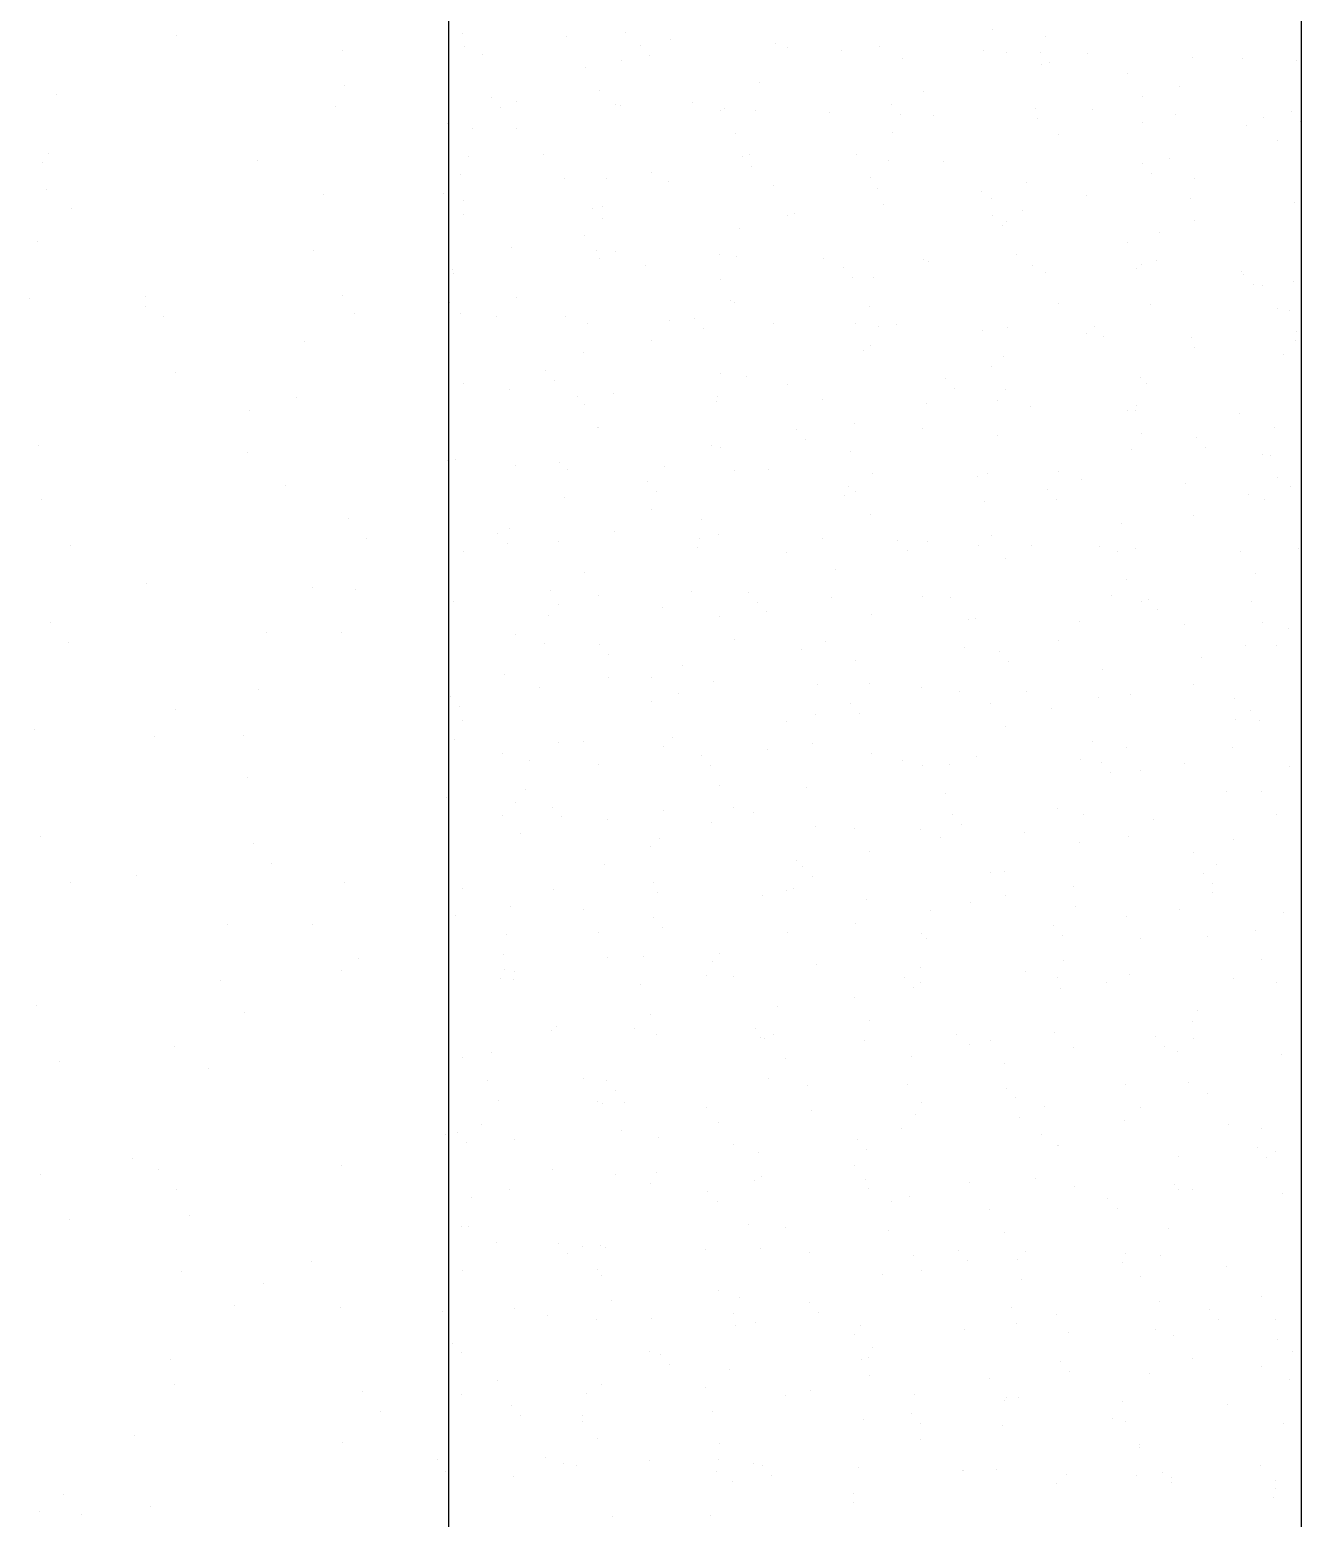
# Model space of a CAD drawing. Extents: x 33 to 1815, y -14679 to 245.
# Drawn here: x 36.064 to 36.66, y 9.444 to 10.142 of the extents above; entities that cross this region are included whole.
import ezdxf

# ---------------------------------------------------------------- set-up
doc = ezdxf.new("R2010")
doc.units = 0
doc.header["$MEASUREMENT"] = 0
for name, color, linetype in [('HACHURA', 1, 'CONTINUOUS'), ('LINVISTA', 13, 'CONTINUOUS'), ('VARANDA', 1, 'CONTINUOUS')]:
    doc.layers.add(name, color=color, linetype=linetype)

msp = doc.modelspace()

# ---------------------------------------------------------------- linework, layer by layer
at = {"layer": 'HACHURA', "ltscale": 0.35}
for p, q in [((36.60925, 10.12945), (36.60925, 10.12945)), ((36.63258, 10.12897), (36.63258, 10.12897)), ((36.65819, 10.12785), (36.65819, 10.12785)), ((36.65575, 10.10369), (36.65575, 10.10369)), ((36.63469, 10.09722), (36.63469, 10.09722)), ((36.64252, 10.1012), (36.64252, 10.1012)), ((36.66004, 10.09901), (36.66004, 10.09901)), ((36.64934, 10.09048), (36.64934, 10.09048)), ((36.6103, 10.07244), (36.6103, 10.07244)), ((36.6084, 10.06296), (36.6084, 10.06296)), ((36.65734, 10.06136), (36.65734, 10.06136)), ((36.61029, 10.05262), (36.61029, 10.05262)), ((36.63222, 10.02862), (36.63222, 10.02862)), ((36.63346, 10.02734), (36.63346, 10.02734)), ((36.63775, 10.02265), (36.63775, 10.02265)), ((36.64237, 10.0221), (36.64237, 10.0221)), ((36.65671, 10.02386), (36.65671, 10.02386)), ((36.6492, 10.01139), (36.6492, 10.01139)), ((36.65497, 10.01064), (36.65497, 10.01064)), ((36.60871, 9.99799), (36.60871, 9.99799)), ((36.65799, 10.00056), (36.65799, 10.00056)), ((36.61016, 9.99334), (36.61016, 9.99334)), ((36.65226, 9.98999), (36.65226, 9.98999)), ((36.65766, 9.99639), (36.65766, 9.99639)), ((36.63137, 9.96213), (36.63137, 9.96213)), ((36.64771, 9.95549), (36.64771, 9.95549)), ((36.61116, 9.95098), (36.61116, 9.95098)), ((36.61545, 9.9463), (36.61545, 9.9463)), ((36.64223, 9.943), (36.64223, 9.943)), ((36.64597, 9.94227), (36.64597, 9.94227)), ((36.60624, 9.92938), (36.60624, 9.92938)), ((36.64905, 9.93229), (36.64905, 9.93229)), ((36.65518, 9.92778), (36.65518, 9.92778)), ((36.6357, 9.9242), (36.6357, 9.9242)), ((36.64325, 9.92162), (36.64325, 9.92162)), ((36.61001, 9.91424), (36.61001, 9.91424)), ((36.63168, 9.89715), (36.63168, 9.89715)), ((36.65887, 9.89892), (36.65887, 9.89892)), ((36.63871, 9.88712), (36.63871, 9.88712)), ((36.63697, 9.8739), (36.63697, 9.8739)), ((36.60539, 9.8629), (36.60539, 9.8629)), ((36.64209, 9.8639), (36.64209, 9.8639)), ((36.65434, 9.8613), (36.65434, 9.8613)), ((36.63425, 9.85325), (36.63425, 9.85325)), ((36.64891, 9.85319), (36.64891, 9.85319)), ((36.61341, 9.84784), (36.61341, 9.84784)), ((36.60987, 9.83514), (36.60987, 9.83514)), ((36.62921, 9.82855), (36.62921, 9.82855)), ((36.63657, 9.82256), (36.63657, 9.82256)), ((36.62971, 9.81875), (36.62971, 9.81875)), ((36.64086, 9.81788), (36.64086, 9.81788)), ((36.62797, 9.80553), (36.62797, 9.80553)), ((36.60571, 9.79792), (36.60571, 9.79792)), ((36.65465, 9.79632), (36.65465, 9.79632)), ((36.62525, 9.78488), (36.62525, 9.78488)), ((36.64194, 9.7848), (36.64194, 9.7848)), ((36.64877, 9.77409), (36.64877, 9.77409)), ((36.62836, 9.76206), (36.62836, 9.76206)), ((36.60973, 9.75604), (36.60973, 9.75604)), ((36.61428, 9.74621), (36.61428, 9.74621)), ((36.62071, 9.75038), (36.62071, 9.75038)), ((36.61857, 9.74153), (36.61857, 9.74153)), ((36.61897, 9.73716), (36.61897, 9.73716)), ((36.65218, 9.72772), (36.65218, 9.72772)), ((36.63882, 9.71943), (36.63882, 9.71943)), ((36.61625, 9.71651), (36.61625, 9.71651)), ((36.6418, 9.7057), (36.6418, 9.7057)), ((36.62867, 9.69709), (36.62867, 9.69709)), ((36.64862, 9.69499), (36.64862, 9.69499)), ((36.60958, 9.67694), (36.60958, 9.67694)), ((36.61171, 9.68201), (36.61171, 9.68201)), ((36.60997, 9.66879), (36.60997, 9.66879)), ((36.65133, 9.66123), (36.65133, 9.66123)), ((36.60725, 9.64814), (36.60725, 9.64814)), ((36.61653, 9.64307), (36.61653, 9.64307)), ((36.6262, 9.62849), (36.6262, 9.62849)), ((36.64166, 9.6266), (36.64166, 9.6266)), ((36.63969, 9.61779), (36.63969, 9.61779)), ((36.64398, 9.61311), (36.64398, 9.61311)), ((36.64848, 9.61589), (36.64848, 9.61589)), ((36.60944, 9.59784), (36.60944, 9.59784)), ((36.65164, 9.59626), (36.65164, 9.59626))]:
    msp.add_line(p, q, dxfattribs=at)
at = {"layer": 'LINVISTA', "ltscale": 0.35}
msp.add_line((36.66036, 10.64451), (36.66036, 8.506), dxfattribs=at)
at = {"layer": 'VARANDA'}
for p, q in [((36.26036, 10.64451), (36.26036, 8.506)), ((36.13271, 10.13942), (36.13271, 10.13942)), ((36.26666, 10.14065), (36.26666, 10.14065)), ((36.3156, 10.13905), (36.3156, 10.13905)), ((36.34331, 10.14096), (36.34331, 10.14096)), ((36.36454, 10.13745), (36.36454, 10.13745)), ((36.51531, 10.14222), (36.51531, 10.14222)), ((36.54035, 10.13907), (36.54035, 10.13907)), ((36.21068, 10.13264), (36.21068, 10.13264)), ((36.26757, 10.13447), (36.26757, 10.13447)), ((36.27617, 10.1305), (36.27617, 10.1305)), ((36.35035, 10.13493), (36.35035, 10.13493)), ((36.35464, 10.13025), (36.35464, 10.13025)), ((36.41349, 10.13585), (36.41349, 10.13585)), ((36.41949, 10.13398), (36.41949, 10.13398)), ((36.44488, 10.13244), (36.44488, 10.13244)), ((36.46243, 10.13425), (36.46243, 10.13425)), ((36.51137, 10.13265), (36.51137, 10.13265)), ((36.52213, 10.13151), (36.52213, 10.13151)), ((36.53805, 10.13146), (36.53805, 10.13146)), ((36.56031, 10.13105), (36.56031, 10.13105)), ((36.32435, 10.12467), (36.32435, 10.12467)), ((36.34157, 10.12773), (36.34157, 10.12773)), ((36.47321, 10.12862), (36.47321, 10.12862)), ((36.53861, 10.12585), (36.53861, 10.12585)), ((36.54234, 10.12678), (36.54234, 10.12678)), ((36.21172, 10.11608), (36.21172, 10.11608)), ((36.40599, 10.11754), (36.40599, 10.11754)), ((36.57891, 10.12171), (36.57891, 10.12171)), ((36.0764, 10.11174), (36.0764, 10.11174)), ((36.28035, 10.11063), (36.28035, 10.11063)), ((36.33118, 10.11395), (36.33118, 10.11395)), ((36.48309, 10.11347), (36.48309, 10.11347)), ((36.58574, 10.111), (36.58574, 10.111)), ((36.60303, 10.11565), (36.60303, 10.11565)), ((36.2072, 10.1062), (36.2072, 10.1062)), ((36.28464, 10.10595), (36.28464, 10.10595)), ((36.2921, 10.10842), (36.2921, 10.10842)), ((36.33885, 10.10708), (36.33885, 10.10708)), ((36.34104, 10.10682), (36.34104, 10.10682)), ((36.37488, 10.10815), (36.37488, 10.10815)), ((36.38796, 10.10415), (36.38796, 10.10415)), ((36.38998, 10.10522), (36.38998, 10.10522)), ((36.40425, 10.10432), (36.40425, 10.10432)), ((36.43892, 10.10362), (36.43892, 10.10362)), ((36.46805, 10.10716), (36.46805, 10.10716)), ((36.47234, 10.10248), (36.47234, 10.10248)), ((36.48786, 10.10202), (36.48786, 10.10202)), ((36.53589, 10.1052), (36.53589, 10.1052)), ((36.56259, 10.10468), (36.56259, 10.10468)), ((36.60129, 10.10243), (36.60129, 10.10243)), ((36.25992, 10.09839), (36.25992, 10.09839)), ((36.27163, 10.096), (36.27163, 10.096)), ((36.29214, 10.09591), (36.29214, 10.09591)), ((36.53681, 10.10042), (36.53681, 10.10042)), ((36.58575, 10.09882), (36.58575, 10.09882)), ((36.39478, 10.09344), (36.39478, 10.09344)), ((36.46867, 10.09412), (36.46867, 10.09412)), ((36.5467, 10.09295), (36.5467, 10.09295)), ((36.07283, 10.08419), (36.07283, 10.08419)), ((36.17071, 10.08099), (36.17071, 10.08099)), ((36.26989, 10.08278), (36.26989, 10.08278)), ((36.30489, 10.08385), (36.30489, 10.08385)), ((36.39805, 10.08287), (36.39805, 10.08287)), ((36.40153, 10.08367), (36.40153, 10.08367)), ((36.45156, 10.08364), (36.45156, 10.08364)), ((36.46693, 10.0809), (36.46693, 10.0809)), ((36.59858, 10.08178), (36.59858, 10.08178)), ((36.06965, 10.07976), (36.06965, 10.07976)), ((36.26581, 10.07416), (36.26581, 10.07416)), ((36.35574, 10.07539), (36.35574, 10.07539)), ((36.40234, 10.07819), (36.40234, 10.07819)), ((36.49259, 10.08038), (36.49259, 10.08038)), ((36.58575, 10.0794), (36.58575, 10.0794)), ((36.59004, 10.07471), (36.59004, 10.07471)), ((36.07173, 10.06749), (36.07173, 10.06749)), ((36.31475, 10.07256), (36.31475, 10.07256)), ((36.33431, 10.07258), (36.33431, 10.07258)), ((36.3637, 10.07096), (36.3637, 10.07096)), ((36.41264, 10.06936), (36.41264, 10.06936)), ((36.45838, 10.07293), (36.45838, 10.07293)), ((36.46158, 10.06776), (36.46158, 10.06776)), ((36.53135, 10.0707), (36.53135, 10.0707)), ((36.20177, 10.0649), (36.20177, 10.0649)), ((36.25806, 10.06552), (36.25806, 10.06552)), ((36.2606, 10.06608), (36.2606, 10.06608)), ((36.26717, 10.06213), (36.26717, 10.06213)), ((36.46421, 10.06025), (36.46421, 10.06025)), ((36.51052, 10.06616), (36.51052, 10.06616)), ((36.51517, 10.06312), (36.51517, 10.06312)), ((36.55946, 10.06456), (36.55946, 10.06456)), ((36.0833, 10.05834), (36.0833, 10.05834)), ((36.26743, 10.05537), (36.26743, 10.05537)), ((36.32805, 10.05857), (36.32805, 10.05857)), ((36.33234, 10.05389), (36.33234, 10.05389)), ((36.33257, 10.05936), (36.33257, 10.05936)), ((36.41935, 10.05488), (36.41935, 10.05488)), ((36.42259, 10.05609), (36.42259, 10.05609)), ((36.51575, 10.0551), (36.51575, 10.0551)), ((36.52961, 10.05748), (36.52961, 10.05748)), ((36.39699, 10.04917), (36.39699, 10.04917)), ((36.52004, 10.05042), (36.52004, 10.05042)), ((36.52199, 10.05241), (36.52199, 10.05241)), ((36.59403, 10.04728), (36.59403, 10.04728)), ((36.06732, 10.04274), (36.06732, 10.04274)), ((36.28963, 10.03982), (36.28963, 10.03982)), ((36.32421, 10.04557), (36.32421, 10.04557)), ((36.57877, 10.04261), (36.57877, 10.04261)), ((36.19686, 10.03874), (36.19686, 10.03874)), ((36.32985, 10.03871), (36.32985, 10.03871)), ((36.33103, 10.03486), (36.33103, 10.03486)), ((36.33857, 10.03822), (36.33857, 10.03822)), ((36.38751, 10.03662), (36.38751, 10.03662)), ((36.39525, 10.03594), (36.39525, 10.03594)), ((36.43645, 10.03502), (36.43645, 10.03502)), ((36.48295, 10.03437), (36.48295, 10.03437)), ((36.48539, 10.03342), (36.48539, 10.03342)), ((36.52689, 10.03683), (36.52689, 10.03683)), ((36.58559, 10.0319), (36.58559, 10.0319)), ((36.59229, 10.03406), (36.59229, 10.03406)), ((36.26235, 10.0296), (36.26235, 10.0296)), ((36.26262, 10.02763), (36.26262, 10.02763)), ((36.35259, 10.03179), (36.35259, 10.03179)), ((36.38781, 10.02505), (36.38781, 10.02505)), ((36.44576, 10.03081), (36.44576, 10.03081)), ((36.45005, 10.02612), (36.45005, 10.02612)), ((36.45967, 10.02575), (36.45967, 10.02575)), ((36.53433, 10.03182), (36.53433, 10.03182)), ((36.54029, 10.02832), (36.54029, 10.02832)), ((36.58328, 10.03022), (36.58328, 10.03022)), ((36.06384, 10.0163), (36.06384, 10.0163)), ((36.11806, 10.01693), (36.11806, 10.01693)), ((36.11814, 10.01248), (36.11814, 10.01248)), ((36.2105, 10.01731), (36.2105, 10.01731)), ((36.26088, 10.01441), (36.26088, 10.01441)), ((36.29199, 10.01681), (36.29199, 10.01681)), ((36.39253, 10.0153), (36.39253, 10.0153)), ((36.39464, 10.01434), (36.39464, 10.01434)), ((36.45793, 10.01253), (36.45793, 10.01253)), ((36.54655, 10.01385), (36.54655, 10.01385)), ((36.58957, 10.01341), (36.58957, 10.01341)), ((36.12664, 10.00757), (36.12664, 10.00757)), ((36.21602, 10.00928), (36.21602, 10.00928)), ((36.26612, 10.00919), (36.26612, 10.00919)), ((36.28259, 10.0075), (36.28259, 10.0075)), ((36.31507, 10.00759), (36.31507, 10.00759)), ((36.32531, 10.00421), (36.32531, 10.00421)), ((36.36401, 10.00599), (36.36401, 10.00599)), ((36.37576, 10.00651), (36.37576, 10.00651)), ((36.41295, 10.00439), (36.41295, 10.00439)), ((36.45142, 10.00454), (36.45142, 10.00454)), ((36.47029, 10.00403), (36.47029, 10.00403)), ((36.38005, 10.00183), (36.38005, 10.00183)), ((36.46189, 10.00279), (36.46189, 10.00279)), ((36.51083, 10.00119), (36.51083, 10.00119)), ((36.52235, 10.00233), (36.52235, 10.00233)), ((36.55977, 9.99959), (36.55977, 9.99959)), ((36.56346, 10.00304), (36.56346, 10.00304)), ((36.56775, 9.99836), (36.56775, 9.99836)), ((36.19268, 9.9959), (36.19268, 9.9959)), ((36.32357, 9.99099), (36.32357, 9.99099)), ((36.3556, 9.9963), (36.3556, 9.9963)), ((36.45521, 9.99188), (36.45521, 9.99188)), ((36.45824, 9.99383), (36.45824, 9.99383)), ((36.26046, 9.98698), (36.26046, 9.98698)), ((36.51502, 9.98402), (36.51502, 9.98402)), ((36.52061, 9.98911), (36.52061, 9.98911)), ((36.13243, 9.98122), (36.13243, 9.98122)), ((36.26728, 9.97627), (36.26728, 9.97627)), ((36.30576, 9.98222), (36.30576, 9.98222)), ((36.31005, 9.97753), (36.31005, 9.97753)), ((36.38799, 9.98079), (36.38799, 9.98079)), ((36.4003, 9.97973), (36.4003, 9.97973)), ((36.49346, 9.97875), (36.49346, 9.97875)), ((36.58503, 9.97891), (36.58503, 9.97891)), ((36.588, 9.97626), (36.588, 9.97626)), ((36.1892, 9.96946), (36.1892, 9.96946)), ((36.28878, 9.97333), (36.28878, 9.97333)), ((36.32085, 9.97034), (36.32085, 9.97034)), ((36.33772, 9.97173), (36.33772, 9.97173)), ((36.38666, 9.97013), (36.38666, 9.97013)), ((36.4192, 9.97578), (36.4192, 9.97578)), ((36.49775, 9.97406), (36.49775, 9.97406)), ((36.52185, 9.97331), (36.52185, 9.97331)), ((36.16714, 9.96337), (36.16714, 9.96337)), ((36.32407, 9.96647), (36.32407, 9.96647)), ((36.38625, 9.96757), (36.38625, 9.96757)), ((36.4356, 9.96853), (36.4356, 9.96853)), ((36.48455, 9.96693), (36.48455, 9.96693)), ((36.51789, 9.96846), (36.51789, 9.96846)), ((36.53349, 9.96533), (36.53349, 9.96533)), ((36.57863, 9.96351), (36.57863, 9.96351)), ((36.58243, 9.96373), (36.58243, 9.96373)), ((36.58329, 9.96569), (36.58329, 9.96569)), ((36.3303, 9.95544), (36.3303, 9.95544)), ((36.33089, 9.95576), (36.33089, 9.95576)), ((36.45067, 9.95738), (36.45067, 9.95738)), ((36.48281, 9.95527), (36.48281, 9.95527)), ((36.42346, 9.95445), (36.42346, 9.95445)), ((36.42775, 9.94977), (36.42775, 9.94977)), ((36.518, 9.95197), (36.518, 9.95197)), ((36.58545, 9.9528), (36.58545, 9.9528)), ((36.06789, 9.94698), (36.06789, 9.94698)), ((36.16577, 9.94378), (36.16577, 9.94378)), ((36.38353, 9.94692), (36.38353, 9.94692)), ((36.38767, 9.94595), (36.38767, 9.94595)), ((36.44893, 9.94416), (36.44893, 9.94416)), ((36.58057, 9.94504), (36.58057, 9.94504)), ((36.25964, 9.94019), (36.25964, 9.94019)), ((36.26365, 9.94058), (36.26365, 9.94058)), ((36.29185, 9.93771), (36.29185, 9.93771)), ((36.31259, 9.93898), (36.31259, 9.93898)), ((36.3163, 9.93584), (36.3163, 9.93584)), ((36.36154, 9.93738), (36.36154, 9.93738)), ((36.39449, 9.93524), (36.39449, 9.93524)), ((36.41048, 9.93578), (36.41048, 9.93578)), ((36.45942, 9.93418), (36.45942, 9.93418)), ((36.54641, 9.93475), (36.54641, 9.93475)), ((36.18376, 9.92816), (36.18376, 9.92816)), ((36.35347, 9.93016), (36.35347, 9.93016)), ((36.448, 9.92767), (36.448, 9.92767)), ((36.50836, 9.93258), (36.50836, 9.93258)), ((36.51335, 9.93396), (36.51335, 9.93396)), ((36.5573, 9.93098), (36.5573, 9.93098)), ((36.06936, 9.92157), (36.06936, 9.92157)), ((36.31456, 9.92262), (36.31456, 9.92262)), ((36.35776, 9.92547), (36.35776, 9.92547)), ((36.44621, 9.92351), (36.44621, 9.92351)), ((36.45127, 9.92544), (36.45127, 9.92544)), ((36.51161, 9.92074), (36.51161, 9.92074)), ((36.54117, 9.92669), (36.54117, 9.92669)), ((36.54546, 9.922), (36.54546, 9.922)), ((36.35545, 9.9172), (36.35545, 9.9172)), ((36.4581, 9.91473), (36.4581, 9.91473)), ((36.21347, 9.91281), (36.21347, 9.91281)), ((36.28909, 9.90835), (36.28909, 9.90835)), ((36.33803, 9.90675), (36.33803, 9.90675)), ((36.37899, 9.91242), (36.37899, 9.91242)), ((36.57603, 9.91054), (36.57603, 9.91054)), ((36.08301, 9.90014), (36.08301, 9.90014)), ((36.22205, 9.90344), (36.22205, 9.90344)), ((36.28347, 9.90586), (36.28347, 9.90586)), ((36.28776, 9.90118), (36.28776, 9.90118)), ((36.31185, 9.90197), (36.31185, 9.90197)), ((36.37725, 9.8992), (36.37725, 9.8992)), ((36.378, 9.90338), (36.378, 9.90338)), ((36.38697, 9.90515), (36.38697, 9.90515)), ((36.43592, 9.90355), (36.43592, 9.90355)), ((36.47117, 9.90239), (36.47117, 9.90239)), ((36.48486, 9.90195), (36.48486, 9.90195)), ((36.50889, 9.90009), (36.50889, 9.90009)), ((36.51488, 9.90493), (36.51488, 9.90493)), ((36.5338, 9.90035), (36.5338, 9.90035)), ((36.5657, 9.89991), (36.5657, 9.89991)), ((36.26714, 9.89717), (36.26714, 9.89717)), ((36.41906, 9.89668), (36.41906, 9.89668)), ((36.47546, 9.89771), (36.47546, 9.89771)), ((36.5217, 9.89421), (36.5217, 9.89421)), ((36.57429, 9.89732), (36.57429, 9.89732)), ((36.58274, 9.89875), (36.58274, 9.89875)), ((36.32392, 9.88737), (36.32392, 9.88737)), ((36.44167, 9.88901), (36.44167, 9.88901)), ((36.11876, 9.88252), (36.11876, 9.88252)), ((36.19657, 9.88054), (36.19657, 9.88054)), ((36.21665, 9.87932), (36.21665, 9.87932)), ((36.30801, 9.87908), (36.30801, 9.87908)), ((36.37453, 9.87855), (36.37453, 9.87855)), ((36.57848, 9.88441), (36.57848, 9.88441)), ((36.26281, 9.8741), (36.26281, 9.8741)), ((36.31175, 9.8725), (36.31175, 9.8725)), ((36.33075, 9.87666), (36.33075, 9.87666)), ((36.40117, 9.87809), (36.40117, 9.87809)), ((36.40546, 9.87341), (36.40546, 9.87341)), ((36.43993, 9.87578), (36.43993, 9.87578)), ((36.48266, 9.87617), (36.48266, 9.87617)), ((36.49571, 9.87561), (36.49571, 9.87561)), ((36.57157, 9.87667), (36.57157, 9.87667)), ((36.58531, 9.8737), (36.58531, 9.8737)), ((36.58887, 9.87462), (36.58887, 9.87462)), ((36.07347, 9.86422), (36.07347, 9.86422)), ((36.3073, 9.86747), (36.3073, 9.86747)), ((36.36069, 9.8709), (36.36069, 9.8709)), ((36.38753, 9.86685), (36.38753, 9.86685)), ((36.40963, 9.8693), (36.40963, 9.8693)), ((36.45857, 9.8677), (36.45857, 9.8677)), ((36.50435, 9.86559), (36.50435, 9.86559)), ((36.50751, 9.8661), (36.50751, 9.8661)), ((36.55645, 9.8645), (36.55645, 9.8645)), ((36.59316, 9.86994), (36.59316, 9.86994)), ((36.17468, 9.85916), (36.17468, 9.85916)), ((36.21022, 9.85912), (36.21022, 9.85912)), ((36.29171, 9.85861), (36.29171, 9.85861)), ((36.08205, 9.85485), (36.08205, 9.85485)), ((36.30556, 9.85425), (36.30556, 9.85425)), ((36.33117, 9.8538), (36.33117, 9.8538)), ((36.39435, 9.85614), (36.39435, 9.85614)), ((36.42571, 9.85132), (36.42571, 9.85132)), ((36.43721, 9.85513), (36.43721, 9.85513)), ((36.50261, 9.85237), (36.50261, 9.85237)), ((36.51887, 9.85033), (36.51887, 9.85033)), ((36.54627, 9.85565), (36.54627, 9.85565)), ((36.33546, 9.84912), (36.33546, 9.84912)), ((36.36998, 9.84405), (36.36998, 9.84405)), ((36.45113, 9.84634), (36.45113, 9.84634)), ((36.52316, 9.84565), (36.52316, 9.84565)), ((36.28662, 9.83975), (36.28662, 9.83975)), ((36.33556, 9.83815), (36.33556, 9.83815)), ((36.35531, 9.8381), (36.35531, 9.8381)), ((36.3845, 9.83655), (36.3845, 9.83655)), ((36.56703, 9.84217), (36.56703, 9.84217)), ((36.1712, 9.83272), (36.1712, 9.83272)), ((36.26117, 9.8295), (36.26117, 9.8295)), ((36.30284, 9.8336), (36.30284, 9.8336)), ((36.36824, 9.83083), (36.36824, 9.83083)), ((36.43344, 9.83495), (36.43344, 9.83495)), ((36.45795, 9.83563), (36.45795, 9.83563)), ((36.48239, 9.83335), (36.48239, 9.83335)), ((36.49989, 9.83172), (36.49989, 9.83172)), ((36.53133, 9.83175), (36.53133, 9.83175)), ((36.58027, 9.83015), (36.58027, 9.83015)), ((36.13214, 9.82302), (36.13214, 9.82302)), ((36.26546, 9.82482), (36.26546, 9.82482)), ((36.35571, 9.82702), (36.35571, 9.82702)), ((36.44887, 9.82603), (36.44887, 9.82603)), ((36.51473, 9.82583), (36.51473, 9.82583)), ((36.54341, 9.82355), (36.54341, 9.82355)), ((36.56529, 9.82895), (36.56529, 9.82895)), ((36.267, 9.81807), (36.267, 9.81807)), ((36.41891, 9.81758), (36.41891, 9.81758)), ((36.43267, 9.82063), (36.43267, 9.82063)), ((36.45316, 9.82135), (36.45316, 9.82135)), ((36.06619, 9.81401), (36.06619, 9.81401)), ((36.12255, 9.81066), (36.12255, 9.81066)), ((36.16407, 9.81081), (36.16407, 9.81081)), ((36.26312, 9.80912), (36.26312, 9.80912)), ((36.36553, 9.81018), (36.36553, 9.81018)), ((36.52156, 9.81512), (36.52156, 9.81512)), ((36.56257, 9.8083), (36.56257, 9.8083)), ((36.28571, 9.80273), (36.28571, 9.80273)), ((36.31206, 9.80752), (36.31206, 9.80752)), ((36.32378, 9.80827), (36.32378, 9.80827)), ((36.361, 9.80592), (36.361, 9.80592)), ((36.37888, 9.80174), (36.37888, 9.80174)), ((36.40994, 9.80432), (36.40994, 9.80432)), ((36.43093, 9.80741), (36.43093, 9.80741)), ((36.45888, 9.80272), (36.45888, 9.80272)), ((36.57834, 9.80531), (36.57834, 9.80531)), ((36.2983, 9.7991), (36.2983, 9.7991)), ((36.3306, 9.79756), (36.3306, 9.79756)), ((36.38317, 9.79706), (36.38317, 9.79706)), ((36.47341, 9.79925), (36.47341, 9.79925)), ((36.48252, 9.79707), (36.48252, 9.79707)), ((36.49535, 9.79722), (36.49535, 9.79722)), ((36.50782, 9.80112), (36.50782, 9.80112)), ((36.55676, 9.79952), (36.55676, 9.79952)), ((36.56658, 9.79827), (36.56658, 9.79827)), ((36.58516, 9.7946), (36.58516, 9.7946)), ((36.16576, 9.79142), (36.16576, 9.79142)), ((36.38738, 9.78775), (36.38738, 9.78775)), ((36.57087, 9.79359), (36.57087, 9.79359)), ((36.25935, 9.782), (36.25935, 9.782)), ((36.29656, 9.78588), (36.29656, 9.78588)), ((36.42821, 9.78676), (36.42821, 9.78676)), ((36.49361, 9.78399), (36.49361, 9.78399)), ((36.29156, 9.77951), (36.29156, 9.77951)), ((36.30888, 9.77744), (36.30888, 9.77744)), ((36.36098, 9.77568), (36.36098, 9.77568)), ((36.39421, 9.77704), (36.39421, 9.77704)), ((36.40342, 9.77496), (36.40342, 9.77496)), ((36.49658, 9.77397), (36.49658, 9.77397)), ((36.54612, 9.77656), (36.54612, 9.77656)), ((36.55803, 9.7738), (36.55803, 9.7738)), ((36.28577, 9.77326), (36.28577, 9.77326)), ((36.31317, 9.77276), (36.31317, 9.77276)), ((36.33471, 9.77166), (36.33471, 9.77166)), ((36.38365, 9.77006), (36.38365, 9.77006)), ((36.4326, 9.76846), (36.4326, 9.76846)), ((36.45099, 9.76724), (36.45099, 9.76724)), ((36.48154, 9.76686), (36.48154, 9.76686)), ((36.50087, 9.76929), (36.50087, 9.76929)), ((36.59112, 9.77149), (36.59112, 9.77149)), ((36.06907, 9.76337), (36.06907, 9.76337)), ((36.16888, 9.7601), (36.16888, 9.7601)), ((36.29384, 9.76523), (36.29384, 9.76523)), ((36.35924, 9.76246), (36.35924, 9.76246)), ((36.49089, 9.76334), (36.49089, 9.76334)), ((36.53048, 9.76526), (36.53048, 9.76526)), ((36.55629, 9.76058), (36.55629, 9.76058)), ((36.57942, 9.76366), (36.57942, 9.76366)), ((36.35517, 9.759), (36.35517, 9.759)), ((36.45781, 9.75653), (36.45781, 9.75653)), ((36.17746, 9.75073), (36.17746, 9.75073)), ((36.33342, 9.75066), (36.33342, 9.75066)), ((36.42366, 9.75226), (36.42366, 9.75226)), ((36.42658, 9.74968), (36.42658, 9.74968)), ((36.51459, 9.74673), (36.51459, 9.74673)), ((36.52112, 9.74719), (36.52112, 9.74719)), ((36.08272, 9.74194), (36.08272, 9.74194)), ((36.11382, 9.74532), (36.11382, 9.74532)), ((36.2117, 9.74212), (36.2117, 9.74212)), ((36.26065, 9.74052), (36.26065, 9.74052)), ((36.26685, 9.73897), (36.26685, 9.73897)), ((36.30959, 9.73892), (36.30959, 9.73892)), ((36.35652, 9.74181), (36.35652, 9.74181)), ((36.41877, 9.73848), (36.41877, 9.73848)), ((36.42192, 9.73904), (36.42192, 9.73904)), ((36.43087, 9.745), (36.43087, 9.745)), ((36.55357, 9.73993), (36.55357, 9.73993)), ((36.35853, 9.73732), (36.35853, 9.73732)), ((36.40747, 9.73572), (36.40747, 9.73572)), ((36.45641, 9.73412), (36.45641, 9.73412)), ((36.50535, 9.73252), (36.50535, 9.73252)), ((36.52141, 9.73602), (36.52141, 9.73602)), ((36.26342, 9.72637), (36.26342, 9.72637)), ((36.2893, 9.73073), (36.2893, 9.73073)), ((36.32363, 9.72917), (36.32363, 9.72917)), ((36.35658, 9.72538), (36.35658, 9.72538)), ((36.48635, 9.72884), (36.48635, 9.72884)), ((36.55429, 9.73092), (36.55429, 9.73092)), ((36.57819, 9.72621), (36.57819, 9.72621)), ((36.60323, 9.72932), (36.60323, 9.72932)), ((36.15668, 9.72242), (36.15668, 9.72242)), ((36.19628, 9.72234), (36.19628, 9.72234)), ((36.28756, 9.71751), (36.28756, 9.71751)), ((36.33046, 9.71846), (36.33046, 9.71846)), ((36.36087, 9.7207), (36.36087, 9.7207)), ((36.41921, 9.71839), (36.41921, 9.71839)), ((36.45112, 9.7229), (36.45112, 9.7229)), ((36.48238, 9.71797), (36.48238, 9.71797)), ((36.54428, 9.72191), (36.54428, 9.72191)), ((36.48461, 9.71562), (36.48461, 9.71562)), ((36.54857, 9.71723), (36.54857, 9.71723)), ((36.58502, 9.7155), (36.58502, 9.7155)), ((36.21796, 9.70654), (36.21796, 9.70654)), ((36.28608, 9.70829), (36.28608, 9.70829)), ((36.33502, 9.70669), (36.33502, 9.70669)), ((36.35198, 9.70731), (36.35198, 9.70731)), ((36.38397, 9.70509), (36.38397, 9.70509)), ((36.38724, 9.70866), (36.38724, 9.70866)), ((36.54903, 9.70543), (36.54903, 9.70543)), ((36.20993, 9.70092), (36.20993, 9.70092)), ((36.28484, 9.69686), (36.28484, 9.69686)), ((36.28659, 9.70109), (36.28659, 9.70109)), ((36.29142, 9.70041), (36.29142, 9.70041)), ((36.38112, 9.6986), (36.38112, 9.6986)), ((36.39406, 9.69794), (36.39406, 9.69794)), ((36.43291, 9.70349), (36.43291, 9.70349)), ((36.47429, 9.69762), (36.47429, 9.69762)), ((36.48185, 9.70189), (36.48185, 9.70189)), ((36.53079, 9.70029), (36.53079, 9.70029)), ((36.54598, 9.69746), (36.54598, 9.69746)), ((36.57973, 9.69869), (36.57973, 9.69869)), ((36.1532, 9.69597), (36.1532, 9.69597)), ((36.29088, 9.69641), (36.29088, 9.69641)), ((36.35024, 9.69409), (36.35024, 9.69409)), ((36.47858, 9.69294), (36.47858, 9.69294)), ((36.48189, 9.69497), (36.48189, 9.69497)), ((36.54729, 9.6922), (36.54729, 9.6922)), ((36.56882, 9.69513), (36.56882, 9.69513)), ((36.06682, 9.68406), (36.06682, 9.68406)), ((36.41466, 9.68389), (36.41466, 9.68389)), ((36.45084, 9.68814), (36.45084, 9.68814)), ((36.1647, 9.68086), (36.1647, 9.68086)), ((36.35502, 9.6799), (36.35502, 9.6799)), ((36.45767, 9.67743), (36.45767, 9.67743)), ((36.30874, 9.67243), (36.30874, 9.67243)), ((36.31113, 9.67431), (36.31113, 9.67431)), ((36.34752, 9.67344), (36.34752, 9.67344)), ((36.35768, 9.67083), (36.35768, 9.67083)), ((36.40429, 9.67332), (36.40429, 9.67332)), ((36.40662, 9.66923), (36.40662, 9.66923)), ((36.40858, 9.66864), (36.40858, 9.66864)), ((36.41292, 9.67067), (36.41292, 9.67067)), ((36.49883, 9.67084), (36.49883, 9.67084)), ((36.54457, 9.67155), (36.54457, 9.67155)), ((36.59199, 9.66985), (36.59199, 9.66985)), ((36.13185, 9.66483), (36.13185, 9.66483)), ((36.2803, 9.66236), (36.2803, 9.66236)), ((36.45556, 9.66763), (36.45556, 9.66763)), ((36.5045, 9.66603), (36.5045, 9.66603)), ((36.51445, 9.66763), (36.51445, 9.66763)), ((36.55345, 9.66443), (36.55345, 9.66443)), ((36.59628, 9.66517), (36.59628, 9.66517)), ((36.60239, 9.66283), (36.60239, 9.66283)), ((36.07797, 9.65795), (36.07797, 9.65795)), ((36.14776, 9.65468), (36.14776, 9.65468)), ((36.26671, 9.65987), (36.26671, 9.65987)), ((36.41863, 9.65938), (36.41863, 9.65938)), ((36.47734, 9.66047), (36.47734, 9.66047)), ((36.52127, 9.65692), (36.52127, 9.65692)), ((36.27856, 9.64914), (36.27856, 9.64914)), ((36.32349, 9.65007), (36.32349, 9.65007)), ((36.33429, 9.64903), (36.33429, 9.64903)), ((36.4102, 9.65002), (36.4102, 9.65002)), ((36.33858, 9.64435), (36.33858, 9.64435)), ((36.42883, 9.64654), (36.42883, 9.64654)), ((36.4756, 9.64725), (36.4756, 9.64725)), ((36.52199, 9.64556), (36.52199, 9.64556)), ((36.52628, 9.64088), (36.52628, 9.64088)), ((36.57805, 9.64711), (36.57805, 9.64711)), ((36.28361, 9.63969), (36.28361, 9.63969)), ((36.33031, 9.63936), (36.33031, 9.63936)), ((36.33255, 9.63809), (36.33255, 9.63809)), ((36.34298, 9.63894), (36.34298, 9.63894)), ((36.38149, 9.63649), (36.38149, 9.63649)), ((36.43044, 9.63489), (36.43044, 9.63489)), ((36.48223, 9.63887), (36.48223, 9.63887)), ((36.54003, 9.63705), (36.54003, 9.63705)), ((36.58487, 9.6364), (36.58487, 9.6364)), ((36.27584, 9.62849), (36.27584, 9.62849)), ((36.38709, 9.62956), (36.38709, 9.62956)), ((36.47938, 9.63329), (36.47938, 9.63329)), ((36.52832, 9.63169), (36.52832, 9.63169)), ((36.57726, 9.63009), (36.57726, 9.63009)), ((36.25906, 9.6238), (36.25906, 9.6238)), ((36.26429, 9.62473), (36.26429, 9.62473)), ((36.26858, 9.62005), (36.26858, 9.62005)), ((36.29128, 9.62131), (36.29128, 9.62131)), ((36.34124, 9.62572), (36.34124, 9.62572)), ((36.35883, 9.62225), (36.35883, 9.62225)), ((36.45199, 9.62126), (36.45199, 9.62126)), ((36.47289, 9.6266), (36.47289, 9.6266)), ((36.53829, 9.62383), (36.53829, 9.62383)), ((36.39392, 9.61885), (36.39392, 9.61885)), ((36.40566, 9.61552), (36.40566, 9.61552)), ((36.45628, 9.61658), (36.45628, 9.61658)), ((36.54584, 9.61836), (36.54584, 9.61836)), ((36.54653, 9.61878), (36.54653, 9.61878)), ((36.60271, 9.61364), (36.60271, 9.61364)), ((36.11213, 9.61235), (36.11213, 9.61235)), ((36.1243, 9.60738), (36.1243, 9.60738)), ((36.21001, 9.60915), (36.21001, 9.60915)), ((36.30905, 9.60746), (36.30905, 9.60746)), ((36.35799, 9.60586), (36.35799, 9.60586)), ((36.4507, 9.60904), (36.4507, 9.60904)), ((36.06879, 9.60517), (36.06879, 9.60517)), ((36.33852, 9.60507), (36.33852, 9.60507)), ((36.35488, 9.6008), (36.35488, 9.6008)), ((36.40392, 9.6023), (36.40392, 9.6023)), ((36.40693, 9.60426), (36.40693, 9.60426)), ((36.45587, 9.60266), (36.45587, 9.60266)), ((36.50482, 9.60106), (36.50482, 9.60106)), ((36.53557, 9.60318), (36.53557, 9.60318)), ((36.55376, 9.59946), (36.55376, 9.59946)), ((36.60097, 9.60041), (36.60097, 9.60041)), ((36.13288, 9.59802), (36.13288, 9.59802)), ((36.2713, 9.59399), (36.2713, 9.59399)), ((36.28883, 9.59795), (36.28883, 9.59795)), ((36.382, 9.59697), (36.382, 9.59697)), ((36.38629, 9.59229), (36.38629, 9.59229)), ((36.45752, 9.59833), (36.45752, 9.59833)), ((36.46834, 9.5921), (36.46834, 9.5921)), ((36.47653, 9.59448), (36.47653, 9.59448)), ((36.5697, 9.5935), (36.5697, 9.5935)), ((36.6027, 9.59786), (36.6027, 9.59786)), ((36.13868, 9.58567), (36.13868, 9.58567)), ((36.5143, 9.58853), (36.5143, 9.58853)), ((36.57399, 9.58882), (36.57399, 9.58882)), ((36.08243, 9.58375), (36.08243, 9.58375)), ((36.26657, 9.58077), (36.26657, 9.58077)), ((36.26956, 9.58077), (36.26956, 9.58077)), ((36.4012, 9.58165), (36.4012, 9.58165)), ((36.41848, 9.58029), (36.41848, 9.58029)), ((36.4666, 9.57888), (36.4666, 9.57888)), ((36.52113, 9.57782), (36.52113, 9.57782)), ((36.59825, 9.57977), (36.59825, 9.57977)), ((36.28276, 9.5732), (36.28276, 9.5732)), ((36.312, 9.57267), (36.312, 9.57267)), ((36.32335, 9.57097), (36.32335, 9.57097)), ((36.33171, 9.5716), (36.33171, 9.5716)), ((36.19599, 9.56414), (36.19599, 9.56414)), ((36.31629, 9.56799), (36.31629, 9.56799)), ((36.33398, 9.57057), (36.33398, 9.57057)), ((36.38065, 9.57), (36.38065, 9.57)), ((36.40653, 9.57019), (36.40653, 9.57019)), ((36.42959, 9.5684), (36.42959, 9.5684)), ((36.47853, 9.5668), (36.47853, 9.5668)), ((36.4997, 9.5692), (36.4997, 9.5692)), ((36.50399, 9.56452), (36.50399, 9.56452)), ((36.52747, 9.5652), (36.52747, 9.5652)), ((36.53102, 9.56868), (36.53102, 9.56868)), ((36.57791, 9.56802), (36.57791, 9.56802)), ((36.59423, 9.56672), (36.59423, 9.56672)), ((36.13519, 9.55923), (36.13519, 9.55923)), ((36.26684, 9.56012), (36.26684, 9.56012)), ((36.33017, 9.56026), (36.33017, 9.56026)), ((36.33224, 9.55735), (36.33224, 9.55735)), ((36.46388, 9.55823), (36.46388, 9.55823)), ((36.48209, 9.55977), (36.48209, 9.55977)), ((36.57641, 9.5636), (36.57641, 9.5636)), ((36.58473, 9.5573), (36.58473, 9.5573)), ((36.62535, 9.562), (36.62535, 9.562)), ((36.17338, 9.55383), (36.17338, 9.55383)), ((36.38695, 9.55046), (36.38695, 9.55046)), ((36.52928, 9.55546), (36.52928, 9.55546)), ((36.15975, 9.54365), (36.15975, 9.54365)), ((36.33654, 9.54589), (36.33654, 9.54589)), ((36.39666, 9.54715), (36.39666, 9.54715)), ((36.4297, 9.54491), (36.4297, 9.54491)), ((36.59371, 9.54526), (36.59371, 9.54526)), ((36.64151, 9.5475), (36.64151, 9.5475)), ((36.20964, 9.54272), (36.20964, 9.54272)), ((36.25764, 9.54045), (36.25764, 9.54045)), ((36.29113, 9.54221), (36.29113, 9.54221)), ((36.30658, 9.53885), (36.30658, 9.53885)), ((36.32952, 9.5367), (36.32952, 9.5367)), ((36.35552, 9.53725), (36.35552, 9.53725)), ((36.39377, 9.53975), (36.39377, 9.53975)), ((36.43399, 9.54023), (36.43399, 9.54023)), ((36.52424, 9.54242), (36.52424, 9.54242)), ((36.54569, 9.53926), (36.54569, 9.53926)), ((36.6174, 9.54144), (36.6174, 9.54144)), ((36.62169, 9.53675), (36.62169, 9.53675)), ((36.64834, 9.53679), (36.64834, 9.53679)), ((36.39492, 9.53393), (36.39492, 9.53393)), ((36.40446, 9.53565), (36.40446, 9.53565)), ((36.45056, 9.52994), (36.45056, 9.52994)), ((36.4534, 9.53405), (36.4534, 9.53405)), ((36.50234, 9.53245), (36.50234, 9.53245)), ((36.52657, 9.53481), (36.52657, 9.53481)), ((36.55129, 9.53085), (36.55129, 9.53085)), ((36.59197, 9.53204), (36.59197, 9.53204)), ((36.60023, 9.52925), (36.60023, 9.52925)), ((36.2623, 9.52562), (36.2623, 9.52562)), ((36.45934, 9.52373), (36.45934, 9.52373)), ((36.64917, 9.52765), (36.64917, 9.52765)), ((36.12976, 9.51793), (36.12976, 9.51793)), ((36.26654, 9.5216), (36.26654, 9.5216)), ((36.35474, 9.5217), (36.35474, 9.5217)), ((36.3597, 9.52061), (36.3597, 9.52061)), ((36.36399, 9.51593), (36.36399, 9.51593)), ((36.45424, 9.51813), (36.45424, 9.51813)), ((36.45738, 9.51923), (36.45738, 9.51923)), ((36.5474, 9.51714), (36.5474, 9.51714)), ((36.6093, 9.51874), (36.6093, 9.51874)), ((36.65639, 9.52185), (36.65639, 9.52185)), ((36.26056, 9.5124), (36.26056, 9.5124)), ((36.28308, 9.50822), (36.28308, 9.50822)), ((36.3922, 9.51328), (36.3922, 9.51328)), ((36.4576, 9.51051), (36.4576, 9.51051)), ((36.51416, 9.50943), (36.51416, 9.50943)), ((36.55169, 9.51246), (36.55169, 9.51246)), ((36.58925, 9.51139), (36.58925, 9.51139)), ((36.64194, 9.51466), (36.64194, 9.51466)), ((36.65465, 9.50863), (36.65465, 9.50863)), ((36.13156, 9.50663), (36.13156, 9.50663)), ((36.21971, 9.50326), (36.21971, 9.50326)), ((36.26642, 9.50167), (36.26642, 9.50167)), ((36.32498, 9.5022), (36.32498, 9.5022)), ((36.33202, 9.50662), (36.33202, 9.50662)), ((36.38096, 9.50502), (36.38096, 9.50502)), ((36.41834, 9.50119), (36.41834, 9.50119)), ((36.4299, 9.50342), (36.4299, 9.50342)), ((36.47884, 9.50182), (36.47884, 9.50182)), ((36.28971, 9.49632), (36.28971, 9.49632)), ((36.52098, 9.49872), (36.52098, 9.49872)), ((36.52202, 9.50031), (36.52202, 9.50031)), ((36.52778, 9.50022), (36.52778, 9.50022)), ((36.57672, 9.49862), (36.57672, 9.49862)), ((36.62566, 9.49702), (36.62566, 9.49702)), ((36.22829, 9.4939), (36.22829, 9.4939)), ((36.294, 9.49164), (36.294, 9.49164)), ((36.3232, 9.49187), (36.3232, 9.49187)), ((36.32324, 9.48898), (36.32324, 9.48898)), ((36.38424, 9.49383), (36.38424, 9.49383)), ((36.45488, 9.48986), (36.45488, 9.48986)), ((36.47741, 9.49285), (36.47741, 9.49285)), ((36.4817, 9.48816), (36.4817, 9.48816)), ((36.52028, 9.48709), (36.52028, 9.48709)), ((36.57194, 9.49036), (36.57194, 9.49036)), ((36.57776, 9.48892), (36.57776, 9.48892)), ((36.65193, 9.48798), (36.65193, 9.48798)), ((36.11275, 9.48239), (36.11275, 9.48239)), ((36.33003, 9.48116), (36.33003, 9.48116)), ((36.48194, 9.48067), (36.48194, 9.48067)), ((36.21063, 9.47919), (36.21063, 9.47919)), ((36.38766, 9.47878), (36.38766, 9.47878)), ((36.58459, 9.4782), (36.58459, 9.4782)), ((36.5847, 9.47689), (36.5847, 9.47689)), ((36.25512, 9.4711), (36.25512, 9.4711)), ((36.30573, 9.47237), (36.30573, 9.47237)), ((36.31424, 9.46954), (36.31424, 9.46954)), ((36.32052, 9.46833), (36.32052, 9.46833)), ((36.35467, 9.47077), (36.35467, 9.47077)), ((36.38681, 9.47136), (36.38681, 9.47136)), ((36.40361, 9.46917), (36.40361, 9.46917)), ((36.40741, 9.46855), (36.40741, 9.46855)), ((36.45255, 9.46757), (36.45255, 9.46757)), ((36.50194, 9.46607), (36.50194, 9.46607)), ((36.51756, 9.46644), (36.51756, 9.46644)), ((36.64137, 9.4684), (36.64137, 9.4684)), ((36.25877, 9.4656), (36.25877, 9.4656)), ((36.29099, 9.46311), (36.29099, 9.46311)), ((36.38592, 9.46556), (36.38592, 9.46556)), ((36.39363, 9.46065), (36.39363, 9.46065)), ((36.4117, 9.46387), (36.4117, 9.46387)), ((36.5015, 9.46597), (36.5015, 9.46597)), ((36.54555, 9.46016), (36.54555, 9.46016)), ((36.55044, 9.46437), (36.55044, 9.46437)), ((36.58296, 9.46367), (36.58296, 9.46367)), ((36.59511, 9.46508), (36.59511, 9.46508)), ((36.59938, 9.46277), (36.59938, 9.46277)), ((36.5994, 9.4604), (36.5994, 9.4604)), ((36.64832, 9.46117), (36.64832, 9.46117)), ((36.07971, 9.45467), (36.07971, 9.45467)), ((36.45034, 9.45536), (36.45034, 9.45536)), ((36.64739, 9.45348), (36.64739, 9.45348)), ((36.64819, 9.45769), (36.64819, 9.45769)), ((36.0685, 9.44697), (36.0685, 9.44697)), ((36.08829, 9.44531), (36.08829, 9.44531)), ((36.12067, 9.44893), (36.12067, 9.44893)), ((36.45041, 9.45084), (36.45041, 9.45084)), ((36.33741, 9.44426), (36.33741, 9.44426)), ((36.3832, 9.44491), (36.3832, 9.44491))]:
    msp.add_line(p, q, dxfattribs=at)

doc.saveas('drawing.dxf')
